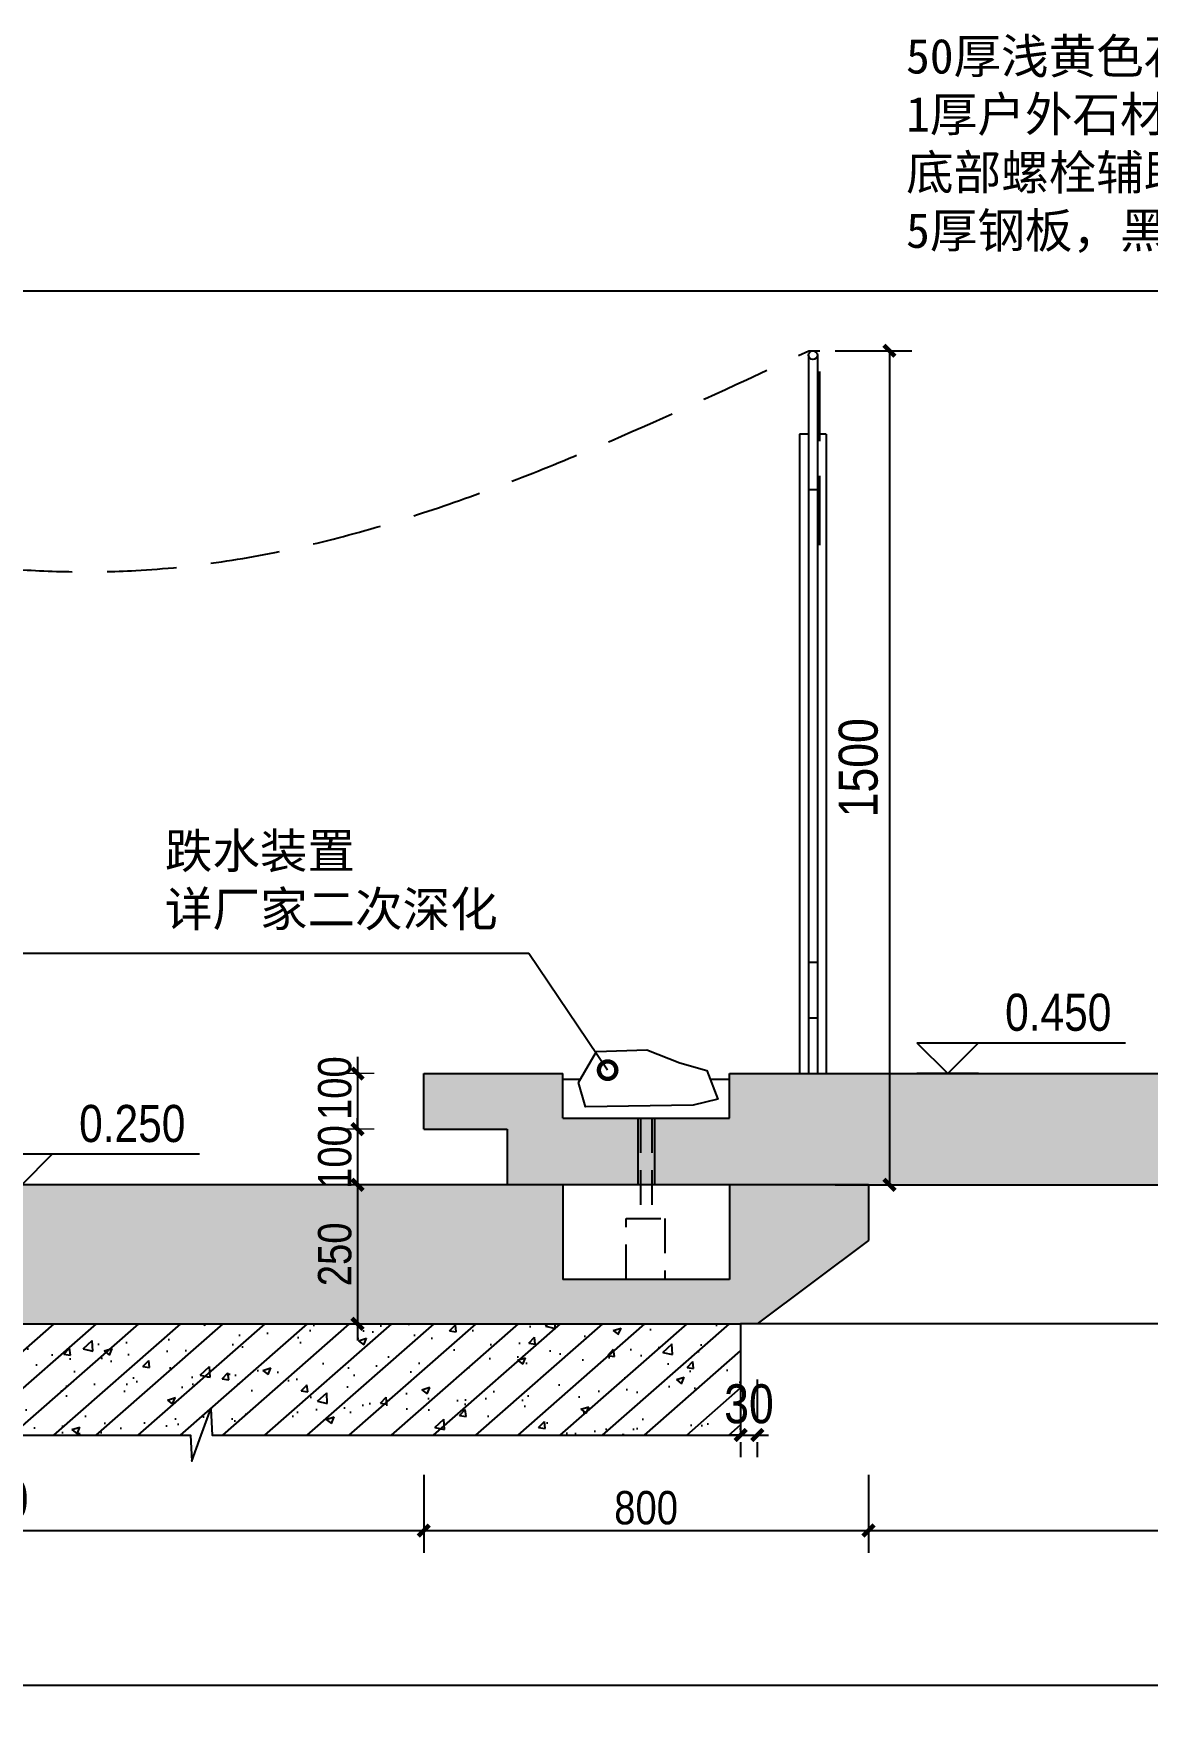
# Model space of a CAD drawing. Extents: x 9928 to 93764, y -101273 to -34887.
# Drawn here: x 76238 to 78241, y -60907 to -57897 of the extents above; entities that cross this region are included whole.
import ezdxf
from ezdxf import colors
from ezdxf.entities.mleader import LeaderData, LeaderLine
from ezdxf.math import Vec2, Vec3

# ---------------------------------------------------------------- set-up
doc = ezdxf.new("R2010")
doc.units = 0
doc.header["$LTSCALE"] = 1000
doc.header["$MEASUREMENT"] = 0
doc.linetypes.add('DASH', pattern=[0.35, 0.25, -0.1])
doc.linetypes.add('HIDDEN', pattern=[0.375, 0.25, -0.125])
for name, color, linetype in [('A-ANNO-DIMS', 6, 'Continuous'), ('A-Anno-Lead', 2, 'Continuous'), ('A-ANNO-NOTE', 4, 'Continuous'), ('A-ANNO-SYMB', 4, 'Continuous'), ('A-DETL-175', 175, 'Continuous'), ('A-DETL-PATT-251', 251, 'Continuous'), ('A-FLOR-HRAL', 42, 'Continuous'), ('A-FURN-PATT-251', 251, 'Continuous'), ('A-PRTN-PRHT', 216, 'Continuous'), ('A-SECT-005', 5, 'Continuous'), ('A-SECT-141', 11, 'Continuous'), ('A-SECT-146', 216, 'Continuous'), ('A-SECT-PATT-251', 251, 'Continuous'), ('核对', 7, 'Continuous'), ('设备', 150, 'Continuous')]:
    doc.layers.add(name, color=color, linetype=linetype)
doc.styles.add('DIM', font='ARIALN.TTF')
doc.styles.add('DIM_T3', font='ARIALN.TTF')
doc.styles.add('EN', font='ARIALN.TTF')
doc.dimstyles.new('_TCH_ARCH&&20', dxfattribs={"dimtxt": 70, "dimasz": 20, "dimexe": 40, "dimexo": 40, "dimgap": 20, "dimtad": 1, "dimdec": 0, "dimzin": 0, "dimdsep": 46, "dimtxsty": 'DIM_T3', "dimblk": 'ARCHTICK', "dimcen": 0.09, "dimclrd": 6, "dimclre": 6, "dimclrt": 6, "dimazin": 2, "dimtfac": 1, "dimtdec": 0, "dimtix": 1, "dimtmove": 2, "dimatfit": 3, "dimfxl": 100, "dimfxlon": 1, "dimtolj": 1, "dimtzin": 0, "dimarcsym": 0})
doc.dimstyles.new('DIM20', dxfattribs={"dimscale": 20, "dimtxt": 3, "dimasz": 1, "dimexe": 1.5, "dimexo": 1.5, "dimgap": 0.5, "dimtad": 1, "dimdec": 0, "dimzin": 3, "dimdsep": 46, "dimtxsty": 'DIM', "dimblk": 'ARCHTICK', "dimcen": 2.5, "dimdle": 1.5, "dimclrd": 256, "dimclre": 8, "dimclrt": 256, "dimadec": 0, "dimazin": 0, "dimtfac": 1, "dimtdec": 0, "dimtix": 1, "dimtmove": 2, "dimatfit": 3, "dimfxl": 1.5, "dimfxlon": 1, "dimtolj": 1, "dimtzin": 3, "dimlwe": 5, "dimarcsym": 0})

# ---------------------------------------------------------------- blocks, each defined once
blk = doc.blocks.new('TAG-PLAN-ELEV')
blk.add_line((-1.663, 0), (9.597, 0))
for points in [[(-1.663, 0), (0, -1.663), (1.663, 0)], [(1.663, -1.663), (-1.663, -1.663)]]:
    blk.add_lwpolyline(points)
at = {"style": 'EN'}
for tag, p in [('LEVEL', (2.445, 0.645)), ('NAME', (2.445, -2.509))]:
    blk.add_attdef(tag, p, '', height=2, dxfattribs=at)
blk = doc.blocks.new('444444444444444444444')
at = {"layer": 'A-SECT-PATT-251'}
for p, q in [((104282.7, -92467.7), (104314.3, -92467.7)), ((104547.4, -92467.7), (104582.7, -92467.7))]:
    blk.add_line(p, q, dxfattribs=at)
blk.add_lwpolyline([(104310.9, -92473.5), (104343, -92418.1), (104433.7, -92415.1), (104492.8, -92438.4), (104541.6, -92452.3), (104560.9, -92503.5), (104516.9, -92514.5), (104322.9, -92517.7)], close=True, dxfattribs=at)
blk = doc.blocks.new('_ArchTick')
at = {"color": 0, "linetype": 'ByBlock', "const_width": 0.4}
blk.add_lwpolyline([(-0.5, -0.5), (0.5, 0.5)], dxfattribs=at)
blk = doc.blocks.new('*D16')
at = {"layer": 'A-ANNO-DIMS', "color": 6, "lineweight": -2, "transparency": 16777216}
for p, q in [((75339.5, -60488.8), (75339.5, -60628.8)), ((76939.5, -60488.8), (76939.5, -60628.8)), ((75339.5, -60588.8), (76939.5, -60588.8))]:
    blk.add_line(p, q, dxfattribs=at)
at = {"layer": 'Defpoints', "color": 0, "transparency": 16777216}
for p in [(75339.5, -60172.2), (76939.5, -60172.2), (76939.5, -60588.8)]:
    blk.add_point(p, dxfattribs=at)
at = {"layer": 'A-ANNO-DIMS', "color": 6, "lineweight": -2, "transparency": 16777216, "xscale": 20, "yscale": 20, "zscale": 20, "rotation": 180}
blk.add_blockref('_ArchTick', (75339.5, -60588.8), dxfattribs=at)
at = {"layer": 'A-ANNO-DIMS', "color": 6, "lineweight": -2, "transparency": 16777216, "xscale": 20, "yscale": 20, "zscale": 20}
blk.add_blockref('_ArchTick', (76939.5, -60588.8), dxfattribs=at)
at = {"layer": 'A-ANNO-DIMS', "color": 6, "transparency": 16777216, "insert": (76139.5, -60533.1), "char_height": 70, "attachment_point": 5, "style": 'DIM_T3'}
blk.add_mtext('\\A1;1600', dxfattribs=at)
blk = doc.blocks.new('*D18')
at = {"layer": 'A-ANNO-DIMS', "color": 6, "lineweight": -2, "transparency": 16777216}
for p, q in [((77739.5, -60488.8), (77739.5, -60628.8)), ((79229.5, -60488.8), (79229.5, -60628.8)), ((77739.5, -60588.8), (79229.5, -60588.8))]:
    blk.add_line(p, q, dxfattribs=at)
at = {"layer": 'Defpoints', "color": 0, "transparency": 16777216}
for p in [(79229.5, -59766.8), (77739.5, -60067.2), (79229.5, -60588.8)]:
    blk.add_point(p, dxfattribs=at)
at = {"layer": 'A-ANNO-DIMS', "color": 6, "lineweight": -2, "transparency": 16777216, "xscale": 20, "yscale": 20, "zscale": 20, "rotation": 180}
blk.add_blockref('_ArchTick', (77739.5, -60588.8), dxfattribs=at)
at = {"layer": 'A-ANNO-DIMS', "color": 6, "lineweight": -2, "transparency": 16777216, "xscale": 20, "yscale": 20, "zscale": 20}
blk.add_blockref('_ArchTick', (79229.5, -60588.8), dxfattribs=at)
at = {"layer": 'A-ANNO-DIMS', "color": 6, "transparency": 16777216, "insert": (78484.5, -60533.1), "char_height": 70, "attachment_point": 5, "style": 'DIM_T3'}
blk.add_mtext('\\A1;1490', dxfattribs=at)
blk = doc.blocks.new('*D65')
at = {"layer": 'A-ANNO-DIMS', "color": 6, "lineweight": -2, "transparency": 16777216}
for p, q in [((75339.5, -60767.2), (75339.5, -60907.2)), ((85939.5, -60767.2), (85939.5, -60907.2)), ((75339.5, -60867.2), (85939.5, -60867.2))]:
    blk.add_line(p, q, dxfattribs=at)
at = {"layer": 'Defpoints', "color": 0, "transparency": 16777216}
for p in [(75339.5, -60067.2), (85939.5, -60217.2), (85939.5, -60867.2)]:
    blk.add_point(p, dxfattribs=at)
at = {"layer": 'A-ANNO-DIMS', "color": 6, "lineweight": -2, "transparency": 16777216, "xscale": 20, "yscale": 20, "zscale": 20, "rotation": 180}
blk.add_blockref('_ArchTick', (75339.5, -60867.2), dxfattribs=at)
at = {"layer": 'A-ANNO-DIMS', "color": 6, "lineweight": -2, "transparency": 16777216, "xscale": 20, "yscale": 20, "zscale": 20}
blk.add_blockref('_ArchTick', (85939.5, -60867.2), dxfattribs=at)
at = {"layer": 'A-ANNO-DIMS', "color": 6, "transparency": 16777216, "insert": (80639.5, -60811.4), "char_height": 70, "attachment_point": 5, "style": 'DIM_T3'}
blk.add_mtext('\\A1;10600', dxfattribs=at)
blk = doc.blocks.new('*D69')
at = {"layer": 'A-ANNO-DIMS', "color": 8, "lineweight": 5, "transparency": 16777216}
for p, q in [((76939.5, -60558.8), (76939.5, -60618.8)), ((77739.5, -60558.8), (77739.5, -60618.8))]:
    blk.add_line(p, q, dxfattribs=at)
at = {"layer": 'A-ANNO-DIMS', "lineweight": -2, "transparency": 16777216}
blk.add_line((76909.5, -60588.8), (77769.5, -60588.8), dxfattribs=at)
at = {"layer": 'Defpoints', "color": 0, "transparency": 16777216}
for p in [(76939.5, -60217.2), (77739.5, -60217.2), (77739.5, -60588.8)]:
    blk.add_point(p, dxfattribs=at)
at = {"layer": 'A-ANNO-DIMS', "lineweight": -2, "transparency": 16777216, "xscale": 20, "yscale": 20, "zscale": 20, "rotation": 180}
blk.add_blockref('_ArchTick', (76939.5, -60588.8), dxfattribs=at)
at = {"layer": 'A-ANNO-DIMS', "lineweight": -2, "transparency": 16777216, "xscale": 20, "yscale": 20, "zscale": 20}
blk.add_blockref('_ArchTick', (77739.5, -60588.8), dxfattribs=at)
at = {"layer": 'A-ANNO-DIMS', "transparency": 16777216, "insert": (77339.5, -60548.2), "char_height": 60, "attachment_point": 5, "style": 'DIM'}
blk.add_mtext('\\A1;800', dxfattribs=at)
blk = doc.blocks.new('*D72')
at = {"layer": 'A-ANNO-DIMS', "color": 6, "lineweight": -2, "transparency": 16777216}
for p, q in [((77679.5, -58467.2), (77817.2, -58467.2)), ((77777.2, -58467.2), (77777.2, -59967.2)), ((77679.5, -59967.2), (77817.2, -59967.2))]:
    blk.add_line(p, q, dxfattribs=at)
at = {"layer": 'Defpoints', "color": 0, "transparency": 16777216}
for p in [(77639.5, -58467.2), (77639.5, -59967.2), (77777.2, -59967.2)]:
    blk.add_point(p, dxfattribs=at)
at = {"layer": 'A-ANNO-DIMS', "color": 6, "lineweight": -2, "transparency": 16777216, "xscale": 20, "yscale": 20, "zscale": 20}
for p, rotation in [((77777.2, -58467.2), 90), ((77777.2, -59967.2), 270)]:
    blk.add_blockref('_ArchTick', p, dxfattribs=dict(at, rotation=rotation))
at = {"layer": 'A-ANNO-DIMS', "color": 6, "transparency": 16777216, "insert": (77721.4, -59217.2), "char_height": 70, "attachment_point": 5, "rotation": 90, "style": 'DIM_T3'}
blk.add_mtext('\\A1;1500', dxfattribs=at)
blk = doc.blocks.new('*D73')
at = {"layer": 'A-ANNO-DIMS', "lineweight": -2, "transparency": 16777216}
blk.add_line((76820.5, -59737.2), (76820.5, -59897.2), dxfattribs=at)
at = {"layer": 'A-ANNO-DIMS', "color": 8, "lineweight": 5, "transparency": 16777216}
for p, q in [((76850.5, -59767.2), (76790.5, -59767.2)), ((76850.5, -59867.2), (76790.5, -59867.2))]:
    blk.add_line(p, q, dxfattribs=at)
at = {"layer": 'Defpoints', "color": 0, "transparency": 16777216}
for p in [(76939.5, -59767.2), (76820.5, -59867.2), (76939.5, -59867.2)]:
    blk.add_point(p, dxfattribs=at)
at = {"layer": 'A-ANNO-DIMS', "lineweight": -2, "transparency": 16777216, "xscale": 20, "yscale": 20, "zscale": 20}
for p, rotation in [((76820.5, -59767.2), 90), ((76820.5, -59867.2), 270)]:
    blk.add_blockref('_ArchTick', p, dxfattribs=dict(at, rotation=rotation))
at = {"layer": 'A-ANNO-DIMS', "transparency": 16777216, "insert": (76779.8, -59793.4), "char_height": 60, "attachment_point": 5, "rotation": 90, "style": 'DIM'}
blk.add_mtext('\\A1;100', dxfattribs=at)
blk = doc.blocks.new('*D74')
at = {"layer": 'A-ANNO-DIMS', "color": 8, "lineweight": 5, "transparency": 16777216}
for p, q in [((76850.5, -59867.2), (76790.5, -59867.2)), ((76850.5, -59967.2), (76790.5, -59967.2))]:
    blk.add_line(p, q, dxfattribs=at)
at = {"layer": 'A-ANNO-DIMS', "lineweight": -2, "transparency": 16777216}
for p, q in [((76820.5, -59867.2), (76820.5, -59847.2)), ((76820.5, -59867.2), (76820.5, -59967.2)), ((76820.5, -59967.2), (76820.5, -59987.2))]:
    blk.add_line(p, q, dxfattribs=at)
at = {"layer": 'Defpoints', "color": 0, "transparency": 16777216}
for p in [(76939.5, -59867.2), (76820.5, -59967.2), (77089.5, -59967.2)]:
    blk.add_point(p, dxfattribs=at)
at = {"layer": 'A-ANNO-DIMS', "lineweight": -2, "transparency": 16777216, "xscale": 20, "yscale": 20, "zscale": 20}
for p, rotation in [((76820.5, -59867.2), 270), ((76820.5, -59967.2), 90)]:
    blk.add_blockref('_ArchTick', p, dxfattribs=dict(at, rotation=rotation))
at = {"layer": 'A-ANNO-DIMS', "transparency": 16777216, "insert": (76779.8, -59917.2), "char_height": 60, "attachment_point": 5, "rotation": 90, "style": 'DIM'}
blk.add_mtext('\\A1;100', dxfattribs=at)
blk = doc.blocks.new('*D75')
at = {"layer": 'A-ANNO-DIMS', "lineweight": -2, "transparency": 16777216}
blk.add_line((76820.5, -59937.2), (76820.5, -60247.2), dxfattribs=at)
at = {"layer": 'A-ANNO-DIMS', "color": 8, "lineweight": 5, "transparency": 16777216}
for p, q in [((76850.5, -59967.2), (76790.5, -59967.2)), ((76850.5, -60217.2), (76790.5, -60217.2))]:
    blk.add_line(p, q, dxfattribs=at)
at = {"layer": 'Defpoints', "color": 0, "transparency": 16777216}
for p in [(77089.5, -59967.2), (76820.5, -60217.2), (77509.5, -60217.2)]:
    blk.add_point(p, dxfattribs=at)
at = {"layer": 'A-ANNO-DIMS', "lineweight": -2, "transparency": 16777216, "xscale": 20, "yscale": 20, "zscale": 20}
for p, rotation in [((76820.5, -59967.2), 90), ((76820.5, -60217.2), 270)]:
    blk.add_blockref('_ArchTick', p, dxfattribs=dict(at, rotation=rotation))
at = {"layer": 'A-ANNO-DIMS', "transparency": 16777216, "insert": (76779.8, -60092.2), "char_height": 60, "attachment_point": 5, "rotation": 90, "style": 'DIM'}
blk.add_mtext('\\A1;250', dxfattribs=at)
blk = doc.blocks.new('*D786')
at = {"layer": 'Defpoints', "color": 0, "linetype": 'HIDDEN', "ltscale": 0.3, "transparency": 16777216}
for p in [(77509.5, -60217.2), (77539.5, -60217.2), (77539.5, -60417.2)]:
    blk.add_point(p, dxfattribs=at)
at = {"layer": '核对', "color": 2, "linetype": 'HIDDEN', "lineweight": -2, "ltscale": 0.3, "transparency": 16777216}
for p, q in [((77509.5, -60317.2), (77509.5, -60457.2)), ((77539.5, -60317.2), (77539.5, -60457.2)), ((77509.5, -60417.2), (77489.5, -60417.2)), ((77509.5, -60417.2), (77539.5, -60417.2)), ((77539.5, -60417.2), (77559.5, -60417.2))]:
    blk.add_line(p, q, dxfattribs=at)
at = {"layer": '核对', "color": 2, "linetype": 'HIDDEN', "lineweight": -2, "ltscale": 0.3, "transparency": 16777216, "xscale": 20, "yscale": 20, "zscale": 20}
blk.add_blockref('_ArchTick', (77509.5, -60417.2), dxfattribs=at)
at = {"layer": '核对', "color": 2, "linetype": 'HIDDEN', "lineweight": -2, "ltscale": 0.3, "transparency": 16777216, "xscale": 20, "yscale": 20, "zscale": 20, "rotation": 180}
blk.add_blockref('_ArchTick', (77539.5, -60417.2), dxfattribs=at)
at = {"layer": '核对', "color": 2, "linetype": 'HIDDEN', "ltscale": 0.3, "transparency": 16777216, "insert": (77524.5, -60361.4), "char_height": 70, "attachment_point": 5, "style": 'DIM_T3'}
blk.add_mtext('\\A1;30', dxfattribs=at)
blk = doc.blocks.new('_DotSmall')
at = {"color": 0, "linetype": 'ByBlock', "const_width": 0.5}
blk.add_lwpolyline([(-0.0625, 0, 1), (0.0625, 0, 1)], format="xyb", close=True, dxfattribs=at)

msp = doc.modelspace()

# ---------------------------------------------------------------- hatches: boundary and pattern name
at = {"layer": 'A-DETL-PATT-251'}
h = msp.add_hatch(dxfattribs=at)
h.set_pattern_fill('钢筋混凝土', color=256, scale=20, angle=-3.7793, style=0)
h.set_pattern_definition([(41.22068, (0, 2982.866), (-32.94805, 37.608855), []), (46.22068, (0, 2982.87), (142.31283, -21.97859), [15, -165]), (351.22068, (0, 2982.87), (-17.77396, 151.9404), [12, -132]), (96.67208, (11.86, 2981.03), (124.53897, 129.9617), [12.74804, -140.22842]), (42.40488, (2.64, 3022.78), (210.80203, -47.10098), [22.5, -247.5]), (92.85628, (20.2, 3018.85), (199.36757, 182.07848), [19.12206, -210.3426]), (347.40488, (2.64, 3022.78), (199.36743, 182.07863), [18, -198]), (17.22068, (21.93, 3011.48), (113.81417, -88.21754), [15, -165]), (322.22068, (21.93, 3011.48), (58.1167, 141.50705), [12, -132]), (67.67208, (31.42, 3004.13), (171.93092, 53.28938), [12.74804, -140.22842]), (33.72068, (0, 2982.866), (6.815137, 66.273683), [0, -130.4, 0, -134, 0, -132.5]), (3.72068, (0, 2982.866), (57.69892, 75.24282), [0, -76.4, 0, -127.4, 0, -50.5]), (323.72068, (-44.503, 2985.806), (106.234974, -11.53841), [0, -50, 0, -156, 0, -207]), (313.72068, (-64.46, 2987.12), (117.70324, 12.28946), [0, -65, 0, -103.6, 0, -147])])
h.paths.add_polyline_path([(77509.5, -60217.2), (75569.5, -60217.2), (75569.5, -60417.2), (76520.2, -60417.2), (76522.2, -60464.4), (76539.5, -60417.2), (76556.9, -60369.9), (76558.9, -60417.2), (77509.5, -60417.2)])
at = {"layer": 'A-FURN-PATT-251'}
h = msp.add_hatch(color=253, dxfattribs=at)
h.dxf.hatch_style = 1
h.paths.add_polyline_path([(79279.5, -59767.2), (77490, -59767.2), (77490, -59847.2), (77190, -59847.2), (77190, -59767.2), (76940, -59767.2), (76940, -59867.2), (77089.5, -59867.2), (77089.5, -59967.2), (77739.5, -59967.2), (79279.5, -59967.2)])
h.paths.add_polyline_path([(77489.5, -59967.2), (77489.5, -60137.2), (77189.5, -60137.2), (77189.5, -59967.2), (75339.5, -59967.2), (75339.5, -60067.2), (75539.5, -60217.2), (77539.5, -60217.2), (77739.5, -60067.2), (77739.5, -59967.2)])

# ---------------------------------------------------------------- linework, layer by layer
at = {"layer": 'A-ANNO-DIMS'}
msp.add_lwpolyline([(75520.6, -60417.2), (76520.2, -60417.2), (76522.2, -60464.4), (76539.5, -60417.2), (76556.9, -60369.9), (76558.9, -60417.2), (77558.4, -60417.2)], dxfattribs=at)
at = {"layer": 'A-DETL-175'}
msp.add_line((77509.5, -60217.2), (77509.5, -60417.2), dxfattribs=at)
at = {"layer": 'A-FLOR-HRAL', "color": 1}
for p, q in [((77631.5, -58475.2), (77631.5, -59767.2)), ((77647.5, -58475.2), (77647.5, -59767.2)), ((77631.5, -58617.2), (77615.5, -58617.2)), ((77615.5, -58617.2), (77615.5, -59767.2)), ((77663.5, -58617.2), (77647.5, -58617.2)), ((77663.5, -58617.2), (77663.5, -59767.2)), ((77647.5, -58717.2), (77631.5, -58717.2)), ((77647.5, -59567.2), (77631.5, -59567.2)), ((77647.5, -59667.2), (77631.5, -59667.2))]:
    msp.add_line(p, q, dxfattribs=at)
msp.add_circle((77639.5, -58475.2), 8, dxfattribs=at)
at = {"layer": 'A-PRTN-PRHT', "linetype": 'DASH', "ltscale": 0.5}
for p, q in [((77324.5, -59847.2), (77324.5, -59967.2)), ((77354.5, -59847.2), (77354.5, -59967.2))]:
    msp.add_line(p, q, dxfattribs=at)
at = {"layer": 'A-SECT-005'}
for p in [(75569.5, -60217.2), (79439.5, -60217.2)]:
    msp.add_line(p, (77509.5, -60217.2), dxfattribs=at)
at = {"layer": 'A-SECT-141', "linetype": 'HIDDEN', "ltscale": 0.5}
for p in [(77632, -58467.2), (77652, -58817.2)]:
    msp.add_line(p, (77652, -58467.2), dxfattribs=at)
msp.add_spline([(75447, -58717.2), (76421.7, -58862.5), (77632, -58467.2)], degree=3, dxfattribs=at)
at = {"layer": 'A-SECT-146'}
for p, q in [((76939.5, -59867.2), (76939.5, -59767.2)), ((76939.5, -59767.2), (77189.5, -59767.2)), ((77189.5, -59847.2), (77189.5, -59767.2)), ((77489.5, -59767.2), (79279.5, -59767.2)), ((77489.5, -59847.2), (77489.5, -59767.2)), ((76939.5, -59867.2), (77089.5, -59867.2)), ((77089.5, -59867.2), (77089.5, -59967.2)), ((77189.5, -59847.2), (77489.5, -59847.2)), ((77739.5, -59967.2), (75339.5, -59967.2)), ((77189.5, -59967.2), (77189.5, -60137.2)), ((77489.5, -59967.2), (77489.5, -60137.2)), ((77739.5, -59967.2), (77739.5, -60067.2)), ((77739.5, -59967.2), (79279.5, -59967.2)), ((77739.5, -60067.2), (77539.5, -60217.2)), ((77489.5, -60137.2), (77189.5, -60137.2))]:
    msp.add_line(p, q, dxfattribs=at)
at = {"layer": '设备', "linetype": 'HIDDEN', "ltscale": 0.25}
for p, q in [((77329.5, -59847.2), (77329.5, -60027.8)), ((77349.5, -59847.2), (77349.5, -60027.8))]:
    msp.add_line(p, q, dxfattribs=at)
msp.add_lwpolyline([(77303.6, -60027.8), (77373, -60027.8), (77373, -60137.2), (77303.6, -60137.2)], close=True, dxfattribs=at)

# ---------------------------------------------------------------- block references
at = {"layer": 'A-Anno-Lead', "color": 1}
msp.add_blockref('444444444444444444444', (-27092.7, 32690.5), dxfattribs=at)
at = {"layer": 'A-ANNO-NOTE'}
ref = msp.add_blockref('TAG-PLAN-ELEV', (77881.9, -59711.7), dxfattribs=dict(at, xscale=33.3333333328067, yscale=33.3333333328067, zscale=33.3333333328067))
ref.add_attrib('LEVEL', '0.450', (77985.1, -59690.2), dxfattribs={"layer": '0', "height": 66.67, "style": 'EN'})
ref = msp.add_blockref('TAG-PLAN-ELEV', (76216.5, -59911.7), dxfattribs=dict(at, xscale=33.3333333328067, yscale=33.3333333328067, zscale=33.3333333328067))
ref.add_attrib('LEVEL', '0.250', (76319.8, -59890.2), dxfattribs={"layer": '0', "height": 66.67, "style": 'EN'})

# ---------------------------------------------------------------- dimensions: what is measured, and where the dimension line sits
at = {"layer": 'A-ANNO-DIMS'}
dim = msp.add_linear_dim(base=(77777.2, -59967.2), p1=(77639.5, -58467.2), p2=(77639.5, -59967.2), angle=90, dimstyle='_TCH_ARCH&&20', dxfattribs=at)
dim.commit()
dim.dimension.update_dxf_attribs({"geometry": '*D72', "text_midpoint": (77721.4, -59217.2)})
at = {"layer": 'A-ANNO-DIMS', "color": 1}
dim = msp.add_linear_dim(base=(76820.5, -59867.2), p1=(76939.5, -59767.2), p2=(76939.5, -59867.2), angle=90, dimstyle='DIM20', dxfattribs=at)
dim.commit()
dim.dimension.update_dxf_attribs({"geometry": '*D73', "text_midpoint": (76779.8, -59793.4), "dimtype": 160})
at = {"layer": 'A-ANNO-DIMS'}
for base, p1, p2, picture, middle in [((79229.5, -60588.8), (77739.5, -60067.2), (79229.5, -59766.8), '*D18', (78484.5, -60533.1)), ((85939.5, -60867.2), (75339.5, -60067.2), (85939.5, -60217.2), '*D65', (80639.5, -60811.4)), ((76939.5, -60588.8), (75339.5, -60172.2), (76939.5, -60172.2), '*D16', (76139.5, -60533.1))]:
    dim = msp.add_linear_dim(base=base, p1=p1, p2=p2, dimstyle='_TCH_ARCH&&20', dxfattribs=at)
    dim.commit()
    dim.dimension.update_dxf_attribs({"geometry": picture, "text_midpoint": middle})
at = {"layer": 'A-ANNO-DIMS', "color": 1}
for base, p1, p2, picture, middle in [((76820.5, -59967.2), (76939.5, -59867.2), (77089.5, -59967.2), '*D74', (76779.8, -59917.2)), ((76820.5, -60217.2), (77089.5, -59967.2), (77509.5, -60217.2), '*D75', (76779.8, -60092.2))]:
    dim = msp.add_linear_dim(base=base, p1=p1, p2=p2, angle=90, dimstyle='DIM20', dxfattribs=at)
    dim.commit()
    dim.dimension.update_dxf_attribs({"geometry": picture, "text_midpoint": middle})
dim = msp.add_linear_dim(base=(77739.5, -60588.8), p1=(76939.5, -60217.2), p2=(77739.5, -60217.2), dimstyle='DIM20', dxfattribs=at)
dim.commit()
dim.dimension.update_dxf_attribs({"geometry": '*D69', "text_midpoint": (77339.5, -60548.2)})
at = {"layer": '核对', "color": 2, "linetype": 'HIDDEN', "ltscale": 0.3}
dim = msp.add_linear_dim(base=(77539.5, -60417.2), p1=(77509.5, -60217.2), p2=(77539.5, -60217.2), dimstyle='_TCH_ARCH&&20', override={"dimclrd": 2, "dimclre": 2, "dimclrt": 2}, dxfattribs=at)
dim.commit()
dim.dimension.update_dxf_attribs({"geometry": '*D786', "text_midpoint": (77524.5, -60361.4)})

# ---------------------------------------------------------------- leaders
at = {"layer": 'A-ANNO-SYMB'}
ml = msp.add_multileader_mtext('Standard', dxfattribs=at)
ml.set_content('\\pxsm1;{\\fSimSun|b0|i0|c134|p2;\\H0.2x;50厚浅黄色石材\\P1厚户外石材专用胶与钢板固定\\P底部螺栓辅助固定，定位应均匀排布、美观\\P5厚钢板，黑色哑光氟碳喷涂}', color=256, style='EN')
ml.set_leader_properties(color=256)
ml.set_arrow_properties(name='DOTSMALL')
ml.build(insert=Vec2(0, 0))
ml.multileader.update_dxf_attribs({"text_left_attachment_type": 5, "text_right_attachment_type": 5, "dogleg_length": 901.2, "arrow_head_size": 62.7})
ctx = ml.context
ctx.base_point, ctx.char_height, ctx.arrow_head_size, ctx.landing_gap_size, ctx.plane_origin = Vec3(77806.8, -58360.3), 313.469, 62.7, 0.282, Vec3(51053.8, -57875.5)
ctx.left_attachment, ctx.right_attachment = 5, 5
notes = []
notes.append((ctx, [(0, (1, 1, 0), (79984.5, -58360.3), (-1, 0), 481.3, [(0, [(80244.5, -58767.2)], 0, [])])]))
ctx.mtext.insert, ctx.mtext.flow_direction = Vec3(77807.1, -57906.1), 5
ml = msp.add_multileader_mtext('Standard', dxfattribs=at)
ml.set_content('\\pxsm1;{\\fSimSun|b0|i0|c134|p2;\\H0.2x;金属圆钢杆件，可挂布帘或柱帘\\P黑色哑光氟碳喷涂}', color=256, style='EN')
ml.set_leader_properties(color=256)
ml.set_arrow_properties(name='DOTSMALL')
ml.build(insert=Vec2(0, 0))
ml.multileader.update_dxf_attribs({"text_left_attachment_type": 5, "text_right_attachment_type": 5, "dogleg_length": 901.2, "arrow_head_size": 62.7})
ctx = ml.context
ctx.base_point, ctx.char_height, ctx.arrow_head_size, ctx.landing_gap_size, ctx.plane_origin = Vec3(73993.7, -58984.2), 313.469, 62.7, 0.282, Vec3(46715.7, -57724.7)
ctx.left_attachment, ctx.right_attachment = 5, 5
notes.append((ctx, [(0, (1, 1, 0), (75273.6, -58984.2), (-1, 0), 34.9, [(0, [(75415.5, -59193.9)], 0, [])])]))
ctx.mtext.insert, ctx.mtext.flow_direction = Vec3(73994, -58767.6), 5
ml = msp.add_multileader_mtext('Standard', dxfattribs=at)
ml.set_content('\\pxsm1;{\\fSimSun|b0|i0|c134|p2;\\H0.2x;跌水装置\\P详厂家二次深化}', color=256, style='EN')
ml.set_leader_properties(color=256)
ml.set_arrow_properties(name='DOTSMALL')
ml.build(insert=Vec2(0, 0))
ml.multileader.update_dxf_attribs({"text_left_attachment_type": 5, "text_right_attachment_type": 5, "dogleg_length": 901.2, "arrow_head_size": 62.7})
ctx = ml.context
ctx.base_point, ctx.char_height, ctx.arrow_head_size, ctx.landing_gap_size, ctx.plane_origin = Vec3(76473.7, -59551.3), 313.469, 62.7, 0.282, Vec3(48570.5, -58291.8)
ctx.left_attachment, ctx.right_attachment = 5, 5
notes.append((ctx, [(0, (1, 1, 0), (77128.4, -59551.3), (-1, 0), 34.9, [(0, [(77270.3, -59761)], 0, [])])]))
ctx.mtext.insert, ctx.mtext.flow_direction = Vec3(76474, -59335.3), 5
ml = msp.add_multileader_mtext('Standard', dxfattribs=at)
ml.set_content('{\\fSimSun|b0|i0|c134|p2;\\H0.2x;灰色碎石铺地}', color=256, style='EN')
ml.set_leader_properties(color=256)
ml.set_arrow_properties(name='DOTSMALL')
ml.build(insert=Vec2(0, 0))
ml.multileader.update_dxf_attribs({"text_left_attachment_type": 5, "text_right_attachment_type": 5, "dogleg_length": 901.2, "arrow_head_size": 62.7})
ctx = ml.context
ctx.base_point, ctx.char_height, ctx.arrow_head_size, ctx.landing_gap_size, ctx.plane_origin = Vec3(74018.6, -59944.9), 313.469, 62.7, 0.282, Vec3(45997.8, -59353.8)
ctx.left_attachment, ctx.right_attachment = 5, 5
notes.append((ctx, [(0, (1, 1, 0), (74639.5, -59944.9), (-1, 0), 90, [(0, [(74639.5, -60218.9)], 0, [])])]))
ctx.mtext.insert, ctx.mtext.flow_direction = Vec3(74018.9, -59858.1), 5
for ctx, leaders in notes:
    for number, flags, end, landing, length, lines in leaders:
        leader = LeaderData()
        leader.index, (leader.has_last_leader_line, leader.has_dogleg_vector, leader.attachment_direction) = number, flags
        leader.last_leader_point, leader.dogleg_vector, leader.dogleg_length = Vec3(end), Vec3(landing), length
        for number, points, colour, breaks in lines:
            line = LeaderLine()
            line.index, line.vertices, line.color, line.breaks = number, Vec3.list(points), colors.encode_raw_color(colour), breaks
            leader.lines.append(line)
        ctx.leaders.append(leader)

doc.saveas('drawing.dxf')
